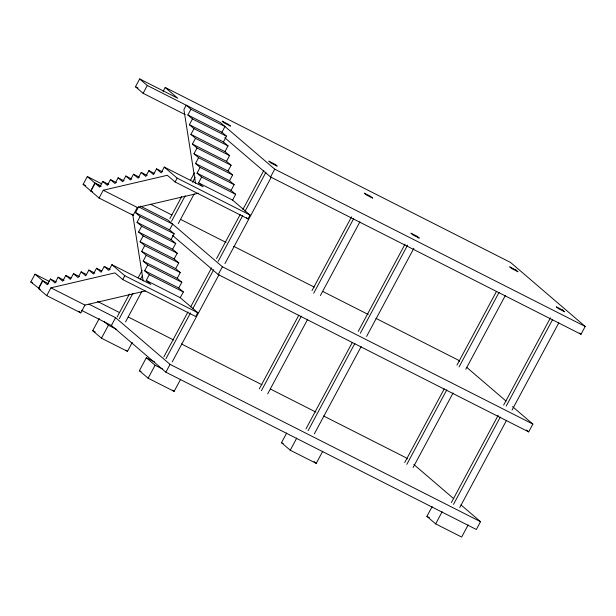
<?xml version="1.0" encoding="UTF-8"?>
<svg xmlns="http://www.w3.org/2000/svg" width="616" height="616" viewBox="0 0 616 616"><rect width="100%" height="100%" fill="white"/><g stroke="black" fill="none" stroke-linecap="round" stroke-linejoin="round"><path stroke-width="0.92" d="M40.256 289.481L30.8 281.966L34.989 274.159L49.372 281.443M92.485 191.776L90.768 190.906L83.137 184.361L87.326 176.553L101.709 183.838M185.17 114.607L143.105 93.301L135.474 86.748L139.663 78.94L177.739 98.237L165.196 87.48L163.101 91.384M38.438 288.511L42.62 280.704L34.989 274.159M90.768 190.906L94.956 183.098L87.326 176.553M143.105 93.301L147.293 85.493L139.663 78.94M101.039 186.217L95.08 183.198L90.891 191.006L99.076 198.029L133.125 215.277L137.314 207.469L198.568 193.185M56.387 282.036L50.427 279.017L47.347 284.754L42.743 280.804L38.554 288.619L46.739 295.634L80.796 312.889L84.977 305.082L145.307 291.006M108.724 184.43L102.764 181.404L99.684 187.149L95.08 183.198M46.739 295.634L50.928 287.826L114.969 272.888L122.753 279.564L195.711 316.532L197.767 312.705L180.265 297.697L146.215 280.442L149.295 274.705L144.683 270.755L147.763 265.011L143.158 261.061L146.238 255.317L141.634 251.374L144.706 245.63L140.101 241.68L143.181 235.936L138.577 231.986L141.657 226.249L137.045 222.299L140.125 216.555L135.52 212.605L138.6 206.868L172.649 224.116L169.569 229.86L174.174 233.81L171.094 239.547L175.706 243.497L172.626 249.241L177.231 253.191L174.151 258.928L178.756 262.878L175.683 268.622L180.288 272.572L177.208 278.317L181.812 282.259L178.732 288.003L183.345 291.953L180.265 297.697M99.076 198.029L103.265 190.221L167.306 175.283L175.083 181.959L248.048 218.919L250.104 215.092L232.602 200.085L198.552 182.837L201.625 177.092L197.02 173.142L200.1 167.406L195.495 163.456L198.575 157.711L193.963 153.761L197.043 148.025L192.438 144.075L195.518 138.331L190.914 134.38L193.994 128.636L189.381 124.694L192.462 118.95L187.857 114.999L190.937 109.255L186.209 105.205L184.153 109.032M64.072 280.241L58.112 277.223L55.032 282.967L50.427 279.017M116.409 182.636L110.449 179.618L107.369 185.354L102.764 181.404M70.902 278.016L65.797 275.429L62.717 281.173L58.112 277.223M124.093 180.842L118.133 177.824L115.053 183.568L110.449 179.618M79.441 276.661L73.481 273.635L70.401 279.379L65.797 275.429M131.778 179.048L125.818 176.03L122.738 181.774L118.133 177.824M86.271 274.436L81.166 271.849L78.086 277.585L73.481 273.635M139.462 177.254L133.503 174.236L130.423 179.98L125.818 176.03M94.81 273.073L88.85 270.054L85.77 275.799L81.166 271.849M147.147 175.468L141.187 172.449L138.107 178.186L133.503 174.236M101.64 270.848L96.535 268.26L93.455 274.005L88.85 270.054M153.977 173.242L148.872 170.655L145.792 176.399L141.187 172.449M110.179 269.485L104.219 266.466L101.139 272.21L96.535 268.26M162.516 171.879L156.556 168.861L153.476 174.605L148.872 170.655M146.215 280.442L150.82 284.392L111.904 264.68L108.824 270.416L104.219 266.466M198.552 182.837L203.157 186.787L164.241 167.067L161.161 172.811L156.556 168.861M132.248 342.457L127.466 351.366L101.463 338.199L92.708 330.692L99.222 318.541M122.753 279.564L124.802 275.737L111.904 264.68M175.083 181.959L177.139 178.124L164.241 167.067M101.463 338.199L108.416 325.24L104.035 321.483M460.96 504.897L480.526 521.675L476.337 529.483L165.873 372.187L111.396 325.479L115.585 317.671L88.974 304.189M117.202 316.87L129.468 293.994M138.1 277.893L142.188 270.27M169.901 218.588L181.712 196.558M190.344 180.457L194.433 172.834M119.311 318.68L132.941 293.262M140.217 279.702L142.489 275.468M171.564 221.244L185.193 195.819M192.462 182.267L195.187 177.185M232.602 200.085L235.674 194.348L231.069 190.398L234.149 184.654L229.545 180.704L232.625 174.967L228.02 171.017L231.092 165.273L226.488 161.323L229.568 155.579L224.963 151.636L228.043 145.892L223.431 141.942L226.511 136.198L221.906 132.248L224.986 126.511L190.937 109.255M125.579 321.852L141.934 291.353M178.278 223.57L194.179 193.917M180.65 379.233L174.136 391.383L148.133 378.209L139.378 370.701L146.323 357.742L154.716 361.992M148.133 378.209L155.086 365.25L146.323 357.742M163.871 356.88L187.949 311.973M190.675 306.891L211.573 267.914M216.57 258.597L240.194 214.537M242.92 209.455L263.817 170.478M165.981 358.689L190.513 312.936M192.785 308.701L213.683 269.723M218.226 261.253L242.758 215.5M245.029 211.265L265.927 172.287M165.873 372.187L170.054 364.379L115.585 317.671M512.574 406.668L532.863 424.07L528.674 431.878L218.21 274.574L222.391 266.767L167.922 220.066L140.456 206.144M165.196 87.48L510.548 262.454L585.2 326.465L581.011 334.272L270.547 176.969L274.728 169.161L220.259 122.453L147.293 85.493M172.249 361.861L219.042 274.597M224.948 263.579L271.286 177.162M259.313 388.865L298.837 315.153M312.012 290.583L351.536 216.87M261.423 390.675L301.401 316.116M313.675 293.239L353.653 218.68M267.69 393.855L307.669 319.296M320.389 295.572L359.913 221.852M322.761 451.235L316.247 463.386L290.244 450.211L281.489 442.704L286.702 432.986M290.244 450.211L296.758 438.061M305.983 428.882L352.321 342.457M358.227 331.447L405.02 244.175M308.092 430.692L354.885 343.42M360.337 333.256L407.584 245.137M314.36 433.864L361.153 346.6M366.605 336.428L413.852 248.31M404.727 462.539L444.252 388.827M456.972 365.103L496.496 291.391M406.837 464.349L446.816 389.789M459.082 366.913L499.06 292.354M413.105 467.529L453.083 392.962M465.804 369.238L505.328 295.526M468.168 524.909L461.653 537.06L435.658 523.885L426.896 516.377L432.109 506.652M435.658 523.885L442.173 511.734M451.397 502.556L498.19 415.284M503.642 405.12L550.435 317.848M453.507 504.365L500.3 417.094M506.206 406.083L552.544 319.658M459.767 507.538L506.568 420.266M512.019 410.102L558.812 322.83M135.474 86.748L138.015 88.042M187.857 114.999L221.906 132.248M192.462 118.95L226.511 136.198M189.381 124.694L223.431 141.942M274.728 169.161L585.2 326.465M193.994 128.636L228.043 145.892M190.914 134.38L224.963 151.636M195.518 138.331L229.568 155.579M192.438 144.075L226.488 161.323M197.043 148.025L231.092 165.273M193.963 153.761L228.02 171.017M198.575 157.711L232.625 174.967M195.495 163.456L229.545 180.704M200.1 167.406L234.149 184.654M197.02 173.142L231.069 190.398M201.625 177.092L235.674 194.348M177.139 178.124L250.104 215.092M150.566 204.196L171.987 215.046M180.557 219.388L225.98 242.404M233.687 246.308L314.245 287.118M322.815 291.46L368.229 314.476M375.945 318.38L458.212 360.06L459.659 361.307M94.956 183.098L100.97 186.14M103.265 190.221L137.314 207.469M83.137 184.361L85.678 185.647M135.52 212.605L169.569 229.86M140.125 216.555L174.174 233.81M137.045 222.299L171.094 239.547M222.391 266.767L532.863 424.07M141.657 226.249L175.706 243.497M138.577 231.986L172.626 249.241M143.181 235.936L177.231 253.191M140.101 241.68L174.151 258.928M144.706 245.63L178.756 262.878M141.634 251.374L175.683 268.622M146.238 255.317L180.288 272.572M143.158 261.061L177.208 278.317M147.763 265.011L181.812 282.259M144.683 270.755L178.732 288.003M149.295 274.705L183.345 291.953M124.802 275.737L197.767 312.705M97.374 301.363L119.65 312.651M128.22 316.994L173.643 340.009M181.35 343.913L261.908 384.731M270.478 389.073L315.892 412.081M323.608 415.993L405.875 457.673L407.322 458.912M42.62 280.704L48.703 283.83M50.928 287.826L84.977 305.082M30.8 281.966L32.494 282.821M81.358 310.256L111.396 325.479M108.416 325.24L116.801 329.483M170.054 364.379L480.526 521.675M92.708 330.692L95.226 331.962M155.086 365.25L162.632 369.076M139.378 370.701L141.056 371.548M281.489 442.704L283.168 443.551M426.896 516.377L429.414 517.648M579.564 333.025L581.011 334.272M224.786 137.738L270.547 176.969M466.913 367.521L506.044 401.078M526.503 430.014L528.674 431.878M246.608 217.687L248.048 218.919M172.449 235.343L218.21 274.574M131.762 214.106L133.125 215.277M413.844 464.502L453.707 498.683M314.052 461.507L316.247 463.386M126.011 350.119L127.466 351.366M172.673 390.128L174.136 391.383M78.748 311.134L80.796 312.889M183.915 109.648L195.541 183.391M132.771 214.815L143.205 280.996M228.413 124.324L222.153 121.144L224.263 122.954L230.523 126.134L228.413 124.324M370.524 196.319L364.256 193.147L366.374 194.956L372.634 198.129L370.524 196.319M515.938 269.993L509.671 266.82L511.781 268.63L518.048 271.802L515.938 269.993M275.082 164.333L268.815 161.161L270.925 162.971L277.192 166.143L275.082 164.333M417.194 236.336L410.926 233.164L413.036 234.973L419.303 238.146L417.194 236.336M562.608 310.01L556.34 306.837L558.45 308.647L564.718 311.819L562.608 310.01"/></g></svg>
